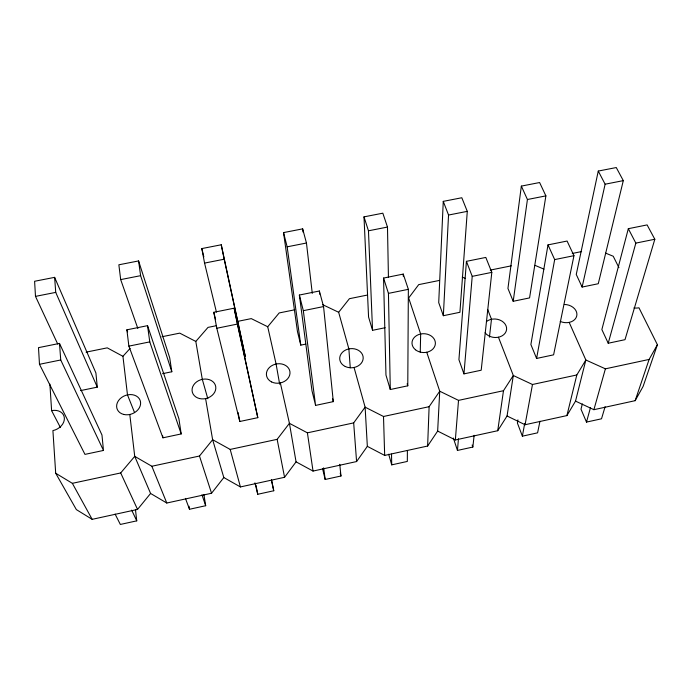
<?xml version="1.0" encoding="UTF-8"?>
<svg xmlns="http://www.w3.org/2000/svg" width="692" height="692" viewBox="0 0 692 692"><rect width="100%" height="100%" fill="white"/><g stroke="black" fill="none" stroke-linecap="round" stroke-linejoin="round"><path stroke-width="1.04" d="M407.389 450.63L407.328 461.434L391.724 464.86L388.679 454.212M407.778 385.816L408.358 289.334L403.246 274.084L383.558 278.063L385.963 375.09L390.288 389.527L407.778 385.816L407.138 383.757M420.252 352.098L420.658 333.994L408.669 297.993L418.703 284.628L439.489 280.416M354.053 367.487L365.117 407.155L367.34 446.357L384.674 455.414L427.63 446.029L429.118 406.688L439.731 391.214L426.748 352.254M443.261 201.372L438.719 302.646L443.347 315.708L459.929 312.282L467.282 211.354L461.815 197.748L443.261 201.372L448.546 215.039L443.347 315.708M427.63 446.029L437.655 431.073L439.731 391.214L458.519 400.374L503.482 390.712L513.308 375.505L498.448 337.22M466.425 261.342L458.926 359.702L463.951 373.879L481.199 370.22L491.813 272.371L485.81 257.433L466.425 261.342L472.221 276.359L463.951 373.879M569.179 322.403L585.856 360.013L576.808 374.969L532.477 384.493L513.308 375.505L507.054 415.996L497.738 430.709L455.345 439.965L458.519 400.374M474.132 435.32L472.861 447.049L457.455 450.431L458.45 438.754M489.434 337.16L491.484 319.28L487.67 309.454M521.344 186.105L507.945 288.452L513.196 301.288L529.562 297.915L545.884 195.879L539.613 182.532L521.344 186.105L527.425 199.512L513.196 301.288M497.738 430.709L503.482 390.712M517.945 419.862L517.4 423.037L522.373 436.176L537.589 432.837L539.959 421.272M548.003 244.89L530.885 344.521L536.585 358.456L553.6 354.84L573.962 255.677L567.085 241.041L548.003 244.89L554.673 259.595L536.585 358.456M522.373 436.176L524.666 423.608M507.054 415.996L525.081 424.732L532.477 384.493M598.269 171.062L576.254 274.439L582.119 287.059L598.269 283.729L623.302 180.629L616.269 167.55L598.269 171.062L605.119 184.21L582.119 287.059M525.081 424.732L566.904 415.589L576.808 374.969M566.904 415.589L575.528 401.118L585.856 360.013L605.396 368.827L649.113 359.433L657.4 344.737L638.95 307.776A11.799 8.797 12.4 0 1 633.933 307.923M582.353 403.938L580.986 409.162L586.487 422.094L601.512 418.798L605.111 406.688M628.319 228.697L601.867 329.548L608.225 343.241L625.006 339.677L654.822 239.25L647.106 224.909L628.319 228.697L635.836 243.108L608.225 343.241M586.487 422.094L590.475 407.623M575.528 401.118L593.892 409.69L605.396 368.827M593.892 409.69L635.161 400.677L649.113 359.433M657.4 344.737L643.11 386.43L635.161 400.677M280.346 382.935L289.42 423.322L296.064 461.849L313.035 471.07L356.588 461.555L367.34 446.357M356.588 461.555L353.673 422.898L365.117 407.155L383.506 416.489L429.118 406.688M205.593 398.601L212.634 439.714L223.819 477.549L240.418 486.934L284.568 477.29L296.064 461.849M129.793 414.482L134.732 456.357L151.851 466.252L199.486 456.019L212.634 439.714L230.194 449.419L277.137 439.342L289.42 423.322L307.404 432.837L353.673 422.898M49.885 384.112L51.615 410.65A12.577 9.731 -24.7 0 1 64.365 418.098A12.577 9.731 -24.7 0 1 52.912 430.597L55.689 473.233L72.357 483.327L120.693 472.947L134.732 456.357L150.588 493.457L166.798 503.023L211.553 493.249L223.819 477.549M350.273 367.815L348.872 348.906L338.656 312.282L349.399 298.702L367.305 295.069M55.689 473.233L76.354 509.597L92.166 519.337L137.544 509.424L150.588 493.457M279.663 384.216L276.091 364.018L267.717 326.754L279.179 312.948L294.792 309.782M207.825 398.739L202.306 379.346L195.81 341.433L208.015 327.394L216.458 325.681M134.533 412.518L127.484 394.89L122.934 356.302L130.139 348.379M135.459 509.546L136.748 520.851L120.339 524.449L115.106 514.087M185.439 498.387L189.487 509.269L205.688 505.714L203.915 494.581M254.941 482.852L257.753 494.278L273.755 490.766L271.515 479.816M322.567 468.657L325.162 479.478L340.966 476.009L339.763 464.323M103.48 450.449L84.96 454.376L39.479 364.303L38.501 347.652L59.503 343.414L101.966 435L103.48 450.449L60.732 359.978L59.503 343.414M162.94 437.82L181.192 433.936L178.908 418.764L147.534 325.664L126.87 329.825L128.876 346.13L162.94 437.82L162.655 435.787M239.804 421.489L257.805 417.665L234.138 308.191L213.811 312.291L216.812 328.259L239.804 421.489L238.083 412.51M315.578 405.4L333.319 401.628L323.553 306.565L319.367 291.003L299.359 295.043L311.971 390.703L315.578 405.4L303.321 310.682L299.359 295.043M80.583 390.591L97.287 387.139L95.903 372.953L54.625 277.354L34.6 281.272L35.491 296.375L57.739 344.08M162.542 373.671L171.815 371.76L169.713 357.816L138.582 260.936L118.86 264.794L120.685 279.603L137.855 328.51M312.274 293.391L306.461 243.022L302.655 228.862L283.538 232.598L297.474 331.615L300.786 345.135L305.803 344.097M388.437 277.492L387.485 227.062L382.832 213.188L364.001 216.864L368.568 317.031L372.547 330.318L385.159 327.723M86.085 352.15L107.243 347.851L122.934 356.302M161.997 336.736L179.738 333.137L195.81 341.433M237.564 321.399L251.274 318.614L267.717 326.754M490.256 270.105L511.302 265.84M572.267 253.462L581.617 251.559M39.479 364.303L60.732 359.978M128.876 346.13L149.775 341.883L181.192 433.936M216.812 328.259L237.373 324.081L257.805 417.665M303.321 310.682L323.553 306.565M390.288 389.527L388.446 293.382L408.358 289.334M472.221 276.359L491.813 272.371M554.673 259.595L573.962 255.677M635.836 243.108L654.822 239.25M35.491 296.375L55.732 292.387L97.287 387.139M120.685 279.603L140.614 275.675L171.815 371.76M204.564 263.09L224.182 259.223L245.323 356.588L221.25 244.778L201.83 248.575L204.564 263.09L216.432 312.135M300.786 345.135L287.145 246.828L306.461 243.022M372.547 330.318L368.464 230.808L387.485 227.062M448.546 215.039L467.282 211.354M527.425 199.512L545.884 195.879M605.119 184.21L623.302 180.629M605.604 253.125L613.233 256.248L618.925 267.648M535.054 265.365L543.955 269.145M462.221 277.051L465.128 278.331M322.801 304.731L338.656 312.282M437.655 431.073L455.345 439.965M72.357 483.327L92.166 519.337M51.615 410.65L60.438 427.57M131.688 510.125L136.748 520.851M120.693 472.947L137.544 509.424M151.851 466.252L166.798 503.023M126.87 329.825L127.605 331.849M472.16 444.999L472.861 447.049M201.96 494.78L205.688 505.714M453.338 438.036L457.455 450.431M199.486 456.019L211.553 493.249M364.001 216.864L368.464 230.808M383.558 278.063L388.446 293.382M230.194 449.419L240.418 486.934M332.515 398.488L333.319 401.628M283.538 232.598L287.145 246.828M340.23 473.068L340.966 476.009M213.811 312.291L215.61 319.626M201.83 248.575L203.837 256.896M271.48 480.334L273.755 490.766M221.25 244.778L224.182 259.223M234.138 308.191L237.373 324.081M277.137 439.342L284.568 477.29M256.014 485.282L257.753 494.278M189.028 506.224L189.487 509.269M307.404 432.837L313.035 471.07M138.582 260.936L140.614 275.675M147.534 325.664L149.775 341.883M323.657 467.844L325.162 479.478M302.655 228.862L303.035 232.062M319.367 291.003L319.713 294.204M54.625 277.354L55.732 292.387M383.506 416.489L384.674 455.414M391.516 454.099L391.724 464.86M403.246 274.084L403.254 276.229M564.317 304.471A11.738 9.022 9.6 0 1 576.73 316.019A11.738 9.022 9.6 0 1 560.209 321.425M486.398 321.616A11.703 9.238 6 0 1 503.62 322.385A11.703 9.238 6 0 1 501.985 335.914A11.703 9.238 6 0 1 485.049 332.774M123.73 414.439A12.283 9.757 -20.7 0 0 140.562 402.13A12.283 9.757 -20.7 0 0 121.584 397.493A12.283 9.757 -20.7 0 0 123.73 414.439M199.547 398.557A12.049 9.749 -15.7 0 0 215.705 386.456A12.049 9.749 -15.7 0 0 196.563 381.915A12.049 9.749 -15.7 0 0 199.547 398.557M271.558 381.915A11.868 9.688 -10 0 0 289.983 373.524A11.868 9.688 -10 0 0 273.072 365.004A11.868 9.688 -10 0 0 271.558 381.915M415.477 349.771A11.703 9.428 1.4 0 0 435.017 345.593A11.703 9.428 1.4 0 0 420.58 334.011A11.703 9.428 1.4 0 0 415.477 349.771M345.247 366.492A11.755 9.584 -4.1 0 0 363.188 358.231A11.755 9.584 -4.1 0 0 345.913 349.875A11.755 9.584 -4.1 0 0 345.247 366.492"/></g></svg>
